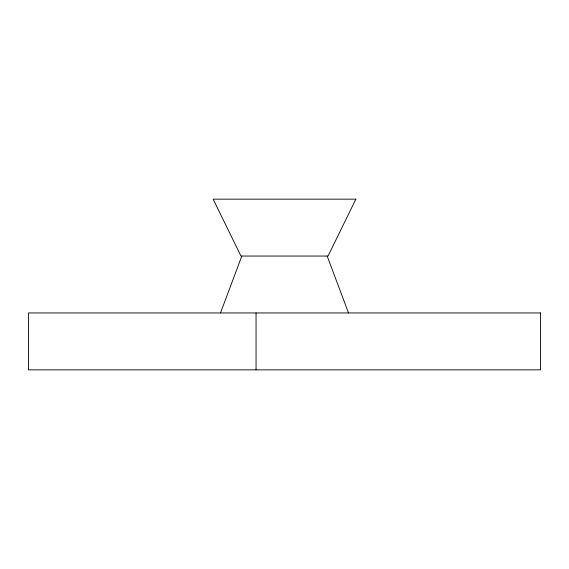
<?xml version="1.0" encoding="UTF-8"?>
<svg xmlns="http://www.w3.org/2000/svg" width="569" height="569" viewBox="0 0 569 569"><rect width="100%" height="100%" fill="white"/><g stroke="black" fill="none" stroke-linecap="round" stroke-linejoin="round"><path stroke-width="0.85" d="M220.488 312.95L241.825 256.05M327.175 256.05L348.513 312.95M256.05 312.95L256.05 369.85M355.874 199.15L328.036 256.05L240.964 256.05L213.126 199.15L355.874 199.15M540.55 312.95L28.45 312.95L28.45 369.85L540.55 369.85L540.55 312.95"/></g></svg>
